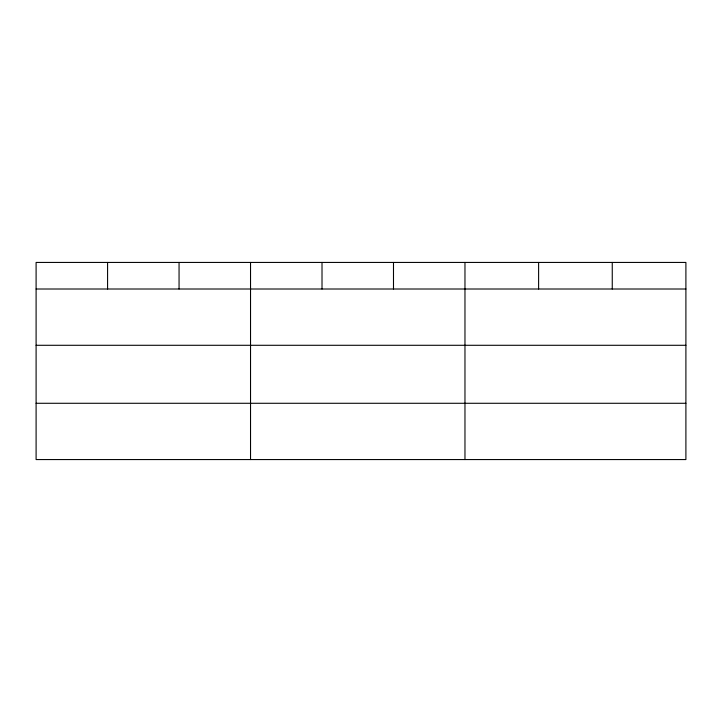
<?xml version="1.0" encoding="UTF-8"?>
<svg xmlns="http://www.w3.org/2000/svg" width="722" height="722" viewBox="0 0 722 722"><rect width="100%" height="100%" fill="white"/><g stroke="black" fill="none" stroke-linecap="round" stroke-linejoin="round"><path stroke-width="1.08" d="M685.9 345.287L685.9 262.438L36.1 262.438L36.1 459.562L685.9 459.562L685.9 345.287L36.1 345.287M36.1 289.008L685.9 289.008M36.1 403.282L685.9 403.282M612.256 262.438L612.256 289.008M538.612 262.438L538.612 289.008M464.968 262.438L464.968 459.562M393.49 262.438L393.49 289.008M322.012 262.438L322.012 289.008M250.534 262.438L250.534 459.562M179.056 262.438L179.056 289.008M107.578 262.438L107.578 289.008"/></g></svg>
